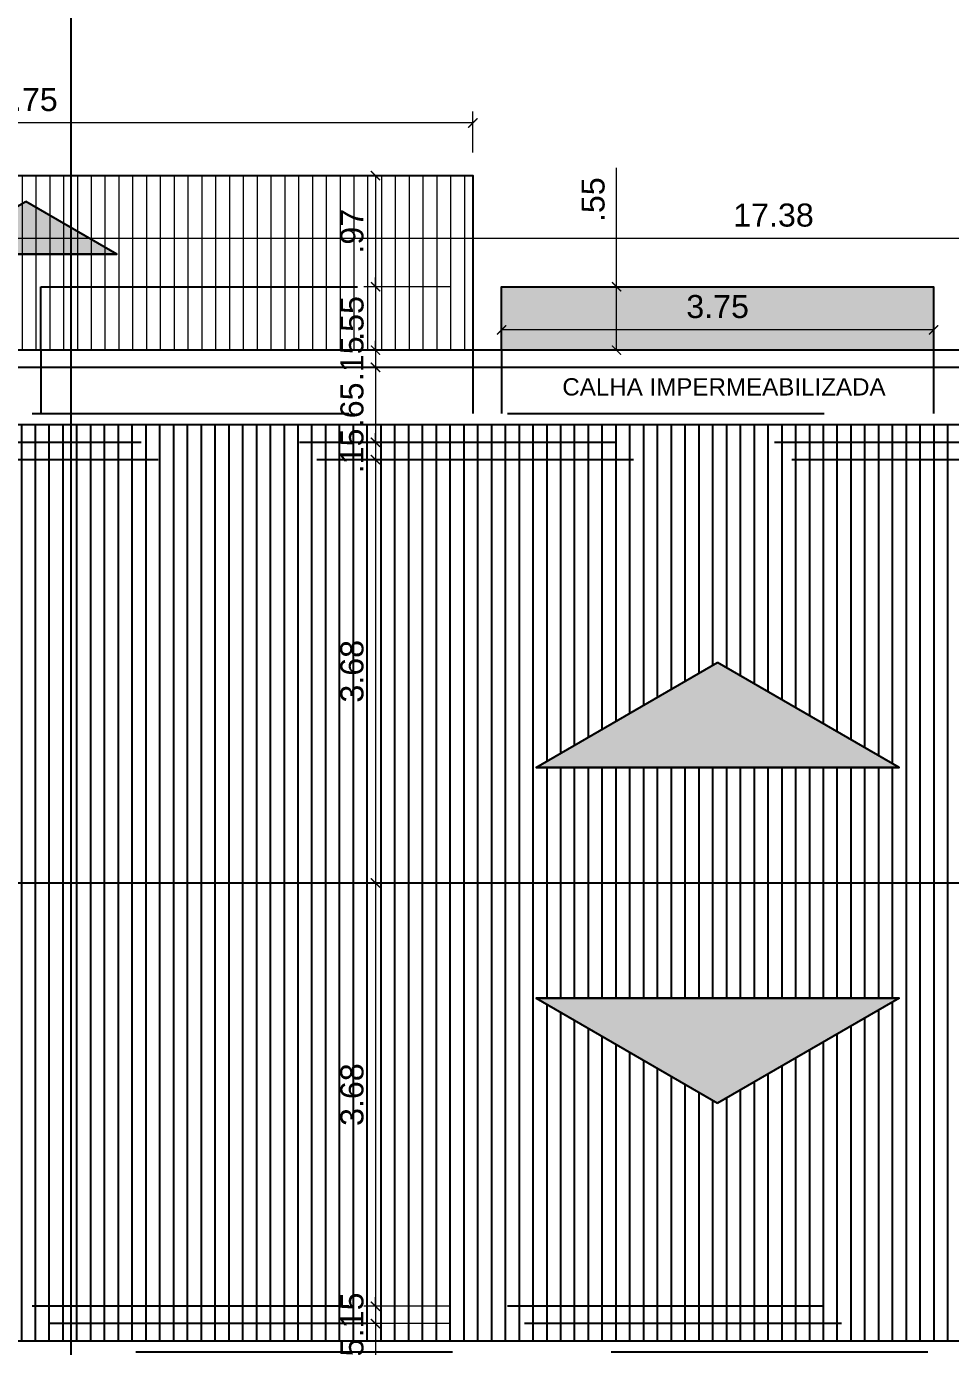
# Model space of a CAD drawing. Header units: metres. Extents: x 2304 to 3408, y 318 to 588.
# Drawn here: x 2495.46 to 2503.48, y 355.41 to 366.87 of the extents above; entities that cross this region are included whole.
import ezdxf

# ---------------------------------------------------------------- set-up
doc = ezdxf.new("R2010")
doc.units = ezdxf.units.M
doc.header["$LTSCALE"] = 5.5
doc.header["$MEASUREMENT"] = 0
doc.header["$PDMODE"] = 1
doc.linetypes.add('DASHDOT', pattern=[1, 0.5, -0.25, 0, -0.25])
doc.linetypes.add('DASHED', pattern=[0.75, 0.5, -0.25])
for name, color, linetype, lineweight in [('2prancha', 4, 'Continuous', 18), ('HACH', 251, 'Continuous', 5), ('PENA 04', 4, 'Continuous', 25), ('PENA 05', 5, 'Continuous', 25), ('texto', 3, 'Continuous', 25)]:
    doc.layers.add(name, color=color, linetype=linetype, lineweight=lineweight)
for name, color, linetype in [('COTA 1 100', 2, 'Continuous'), ('HACHURA', 251, 'Continuous'), ('PENA 0.15', 7, 'Continuous'), ('PENA 01', 1, 'Continuous'), ('PENA 02', 2, 'Continuous'), ('PENA 03', 3, 'Continuous'), ('projeção', 7, 'DASHED')]:
    doc.layers.add(name, color=color, linetype=linetype)
doc.styles.add('Luana', font='arial.ttf')
doc.dimstyles.new('arial100', dxfattribs={"dimtxt": 0.2, "dimasz": 0.08, "dimexe": 0.1, "dimexo": 0.2, "dimgap": 0.1, "dimtad": 1, "dimzin": 4, "dimdsep": 46, "dimtxsty": 'Luana', "dimblk": 'ARCHTICK', "dimcen": 0, "dimclrd": 7, "dimclre": 7, "dimclrt": 256, "dimadec": 0, "dimazin": 0, "dimtfac": 1, "dimtix": 1, "dimtmove": 0, "dimatfit": 3, "dimldrblk": 'CLOSEDBLANK', "dimfxl": 0, "dimlwd": 5, "dimlwe": 5, "dimarcsym": 0})

# ---------------------------------------------------------------- blocks, each defined once
blk = doc.blocks.new('A$C660E4F9B')
at = {"layer": 'PENA 0.15', "ltscale": 1.5}
h = blk.add_hatch(color=256, dxfattribs=at)
h.dxf.hatch_style = 1
h.paths.add_polyline_path([(0, 1.576), (-0.911, 0), (0, -1.576)])
for points in [[(0, -1.576), (0, 1.576), (-0.911, 0)], [(0, 1.576), (0, -1.576), (-0.911, 0)]]:
    blk.add_lwpolyline(points, dxfattribs=at)
blk = doc.blocks.new('_ArchTick')
at = {"color": 0, "linetype": 'ByBlock', "const_width": 0.15}
blk.add_lwpolyline([(-0.5, -0.5), (0.5, 0.5)], dxfattribs=at)
blk = doc.blocks.new('*D63')
at = {"layer": 'COTA 1 100', "color": 7, "lineweight": 5}
for p, q in [((2493.256, 363.31), (2493.256, 365.129)), ((2510.636, 365.029), (2493.256, 365.029)), ((2510.636, 363.31), (2510.636, 365.129))]:
    blk.add_line(p, q, dxfattribs=at)
at = {"layer": 'Defpoints', "color": 0}
for p in [(2493.256, 365.029), (2493.256, 363.11), (2510.636, 363.11)]:
    blk.add_point(p, dxfattribs=at)
at = {"layer": 'COTA 1 100', "color": 7, "lineweight": 5, "xscale": 0.08, "yscale": 0.08, "zscale": 0.08, "rotation": 180}
blk.add_blockref('_ArchTick', (2493.256, 365.029), dxfattribs=at)
at = {"layer": 'COTA 1 100', "color": 7, "lineweight": 5, "xscale": 0.08, "yscale": 0.08, "zscale": 0.08}
blk.add_blockref('_ArchTick', (2510.636, 365.029), dxfattribs=at)
at = {"layer": 'COTA 1 100', "insert": (2501.946, 365.231), "char_height": 0.2, "attachment_point": 5, "style": 'Luana'}
blk.add_mtext('17.38', dxfattribs=at)
blk = doc.blocks.new('_ClosedBlank')
at = {"layer": '2prancha', "color": 0, "lineweight": -2}
for p, q in [((-1, 0.17), (0, 0)), ((-1, 0.17), (-1, -0.17)), ((0, 0), (-1, -0.17))]:
    blk.add_line(p, q, dxfattribs=at)
blk = doc.blocks.new('*D68')
at = {"layer": 'COTA 1 100', "color": 7, "lineweight": 5}
for p, q in [((2491.586, 365.775), (2491.586, 366.132)), ((2499.336, 365.775), (2499.336, 366.132)), ((2499.336, 366.032), (2491.586, 366.032))]:
    blk.add_line(p, q, dxfattribs=at)
at = {"layer": 'Defpoints', "color": 0}
for p in [(2491.586, 366.032), (2491.586, 365.575), (2499.336, 365.575)]:
    blk.add_point(p, dxfattribs=at)
at = {"layer": 'COTA 1 100', "color": 7, "lineweight": 5, "xscale": 0.08, "yscale": 0.08, "zscale": 0.08, "rotation": 180}
blk.add_blockref('_ArchTick', (2491.586, 366.032), dxfattribs=at)
at = {"layer": 'COTA 1 100', "color": 7, "lineweight": 5, "xscale": 0.08, "yscale": 0.08, "zscale": 0.08}
blk.add_blockref('_ArchTick', (2499.336, 366.032), dxfattribs=at)
at = {"layer": 'COTA 1 100', "insert": (2495.461, 366.234), "char_height": 0.2, "attachment_point": 5, "style": 'Luana'}
blk.add_mtext('7.75', dxfattribs=at)
blk = doc.blocks.new('*D69')
at = {"layer": 'COTA 1 100', "color": 7, "lineweight": 5}
for p, q in [((2498.291, 365.575), (2498.391, 365.575)), ((2498.491, 365.575), (2498.491, 364.61)), ((2499.136, 364.61), (2498.391, 364.61))]:
    blk.add_line(p, q, dxfattribs=at)
at = {"layer": 'Defpoints', "color": 0}
for p in [(2498.491, 365.575), (2498.491, 364.61), (2499.336, 364.61)]:
    blk.add_point(p, dxfattribs=at)
at = {"layer": 'COTA 1 100', "color": 7, "lineweight": 5, "xscale": 0.08, "yscale": 0.08, "zscale": 0.08}
for p, rotation in [((2498.491, 365.575), 90), ((2498.491, 364.61), 270)]:
    blk.add_blockref('_ArchTick', p, dxfattribs=dict(at, rotation=rotation))
at = {"layer": 'COTA 1 100', "insert": (2498.288, 365.092), "char_height": 0.2, "attachment_point": 5, "rotation": 90, "style": 'Luana'}
blk.add_mtext('.97', dxfattribs=at)
blk = doc.blocks.new('*D70')
at = {"layer": 'COTA 1 100', "color": 7, "lineweight": 5}
for p, q in [((2498.491, 364.61), (2498.491, 364.69)), ((2499.136, 364.61), (2498.391, 364.61)), ((2498.491, 364.61), (2498.491, 364.06)), ((2499.136, 364.06), (2498.391, 364.06)), ((2498.491, 364.06), (2498.491, 363.98))]:
    blk.add_line(p, q, dxfattribs=at)
at = {"layer": 'Defpoints', "color": 0}
for p in [(2499.336, 364.61), (2498.491, 364.06), (2499.336, 364.06)]:
    blk.add_point(p, dxfattribs=at)
at = {"layer": 'COTA 1 100', "color": 7, "lineweight": 5, "xscale": 0.08, "yscale": 0.08, "zscale": 0.08}
for p, rotation in [((2498.491, 364.61), 270), ((2498.491, 364.06), 90)]:
    blk.add_blockref('_ArchTick', p, dxfattribs=dict(at, rotation=rotation))
at = {"layer": 'COTA 1 100', "insert": (2498.289, 364.335), "char_height": 0.2, "attachment_point": 5, "rotation": 90, "style": 'Luana'}
blk.add_mtext('.55', dxfattribs=at)
blk = doc.blocks.new('*D71')
at = {"layer": 'COTA 1 100', "color": 7, "lineweight": 5}
for p, q in [((2498.491, 364.06), (2498.491, 364.14)), ((2499.136, 364.06), (2498.391, 364.06)), ((2498.491, 364.06), (2498.491, 363.91)), ((2499.136, 363.91), (2498.391, 363.91)), ((2498.491, 363.91), (2498.491, 363.83))]:
    blk.add_line(p, q, dxfattribs=at)
at = {"layer": 'Defpoints', "color": 0}
for p in [(2499.336, 364.06), (2498.491, 363.91), (2499.336, 363.91)]:
    blk.add_point(p, dxfattribs=at)
at = {"layer": 'COTA 1 100', "color": 7, "lineweight": 5, "xscale": 0.08, "yscale": 0.08, "zscale": 0.08}
for p, rotation in [((2498.491, 364.06), 270), ((2498.491, 363.91), 90)]:
    blk.add_blockref('_ArchTick', p, dxfattribs=dict(at, rotation=rotation))
at = {"layer": 'COTA 1 100', "insert": (2498.288, 363.985), "char_height": 0.2, "attachment_point": 5, "rotation": 90, "style": 'Luana'}
blk.add_mtext('.15', dxfattribs=at)
blk = doc.blocks.new('*D72')
at = {"layer": 'COTA 1 100', "color": 7, "lineweight": 5}
for p, q in [((2499.136, 363.91), (2498.391, 363.91)), ((2498.491, 363.91), (2498.491, 363.26)), ((2499.136, 363.26), (2498.391, 363.26))]:
    blk.add_line(p, q, dxfattribs=at)
at = {"layer": 'Defpoints', "color": 0}
for p in [(2499.336, 363.91), (2498.491, 363.26), (2499.336, 363.26)]:
    blk.add_point(p, dxfattribs=at)
at = {"layer": 'COTA 1 100', "color": 7, "lineweight": 5, "xscale": 0.08, "yscale": 0.08, "zscale": 0.08}
for p, rotation in [((2498.491, 363.91), 90), ((2498.491, 363.26), 270)]:
    blk.add_blockref('_ArchTick', p, dxfattribs=dict(at, rotation=rotation))
at = {"layer": 'COTA 1 100', "insert": (2498.288, 363.585), "char_height": 0.2, "attachment_point": 5, "rotation": 90, "style": 'Luana'}
blk.add_mtext('.65', dxfattribs=at)
blk = doc.blocks.new('*D73')
at = {"layer": 'COTA 1 100', "color": 7, "lineweight": 5}
for p, q in [((2498.491, 363.26), (2498.491, 363.34)), ((2499.136, 363.26), (2498.391, 363.26)), ((2498.491, 363.26), (2498.491, 363.11)), ((2499.136, 363.11), (2498.391, 363.11)), ((2498.491, 363.11), (2498.491, 363.03))]:
    blk.add_line(p, q, dxfattribs=at)
at = {"layer": 'Defpoints', "color": 0}
for p in [(2499.336, 363.26), (2498.491, 363.11), (2499.336, 363.11)]:
    blk.add_point(p, dxfattribs=at)
at = {"layer": 'COTA 1 100', "color": 7, "lineweight": 5, "xscale": 0.08, "yscale": 0.08, "zscale": 0.08}
for p, rotation in [((2498.491, 363.26), 270), ((2498.491, 363.11), 90)]:
    blk.add_blockref('_ArchTick', p, dxfattribs=dict(at, rotation=rotation))
at = {"layer": 'COTA 1 100', "insert": (2498.288, 363.185), "char_height": 0.2, "attachment_point": 5, "rotation": 90, "style": 'Luana'}
blk.add_mtext('.15', dxfattribs=at)
blk = doc.blocks.new('*D74')
at = {"layer": 'COTA 1 100', "color": 7, "lineweight": 5}
for p, q in [((2499.136, 363.11), (2498.391, 363.11)), ((2498.491, 363.11), (2498.491, 359.435)), ((2499.136, 359.435), (2498.391, 359.435))]:
    blk.add_line(p, q, dxfattribs=at)
at = {"layer": 'Defpoints', "color": 0}
for p in [(2499.336, 363.11), (2498.491, 359.435), (2499.336, 359.435)]:
    blk.add_point(p, dxfattribs=at)
at = {"layer": 'COTA 1 100', "color": 7, "lineweight": 5, "xscale": 0.08, "yscale": 0.08, "zscale": 0.08}
for p, rotation in [((2498.491, 363.11), 90), ((2498.491, 359.435), 270)]:
    blk.add_blockref('_ArchTick', p, dxfattribs=dict(at, rotation=rotation))
at = {"layer": 'COTA 1 100', "insert": (2498.288, 361.272), "char_height": 0.2, "attachment_point": 5, "rotation": 90, "style": 'Luana'}
blk.add_mtext('3.68', dxfattribs=at)
blk = doc.blocks.new('*D75')
at = {"layer": 'COTA 1 100', "color": 7, "lineweight": 5}
for p, q in [((2499.136, 359.435), (2498.391, 359.435)), ((2498.491, 359.435), (2498.491, 355.76)), ((2499.136, 355.76), (2498.391, 355.76))]:
    blk.add_line(p, q, dxfattribs=at)
at = {"layer": 'Defpoints', "color": 0}
for p in [(2499.336, 359.435), (2498.491, 355.76), (2499.336, 355.76)]:
    blk.add_point(p, dxfattribs=at)
at = {"layer": 'COTA 1 100', "color": 7, "lineweight": 5, "xscale": 0.08, "yscale": 0.08, "zscale": 0.08}
for p, rotation in [((2498.491, 359.435), 90), ((2498.491, 355.76), 270)]:
    blk.add_blockref('_ArchTick', p, dxfattribs=dict(at, rotation=rotation))
at = {"layer": 'COTA 1 100', "insert": (2498.288, 357.597), "char_height": 0.2, "attachment_point": 5, "rotation": 90, "style": 'Luana'}
blk.add_mtext('3.68', dxfattribs=at)
blk = doc.blocks.new('*D76')
at = {"layer": 'COTA 1 100', "color": 7, "lineweight": 5}
for p, q in [((2499.136, 355.76), (2498.391, 355.76)), ((2498.491, 355.76), (2498.491, 355.84)), ((2498.491, 355.76), (2498.491, 355.61)), ((2499.136, 355.61), (2498.391, 355.61)), ((2498.491, 355.61), (2498.491, 355.53))]:
    blk.add_line(p, q, dxfattribs=at)
at = {"layer": 'Defpoints', "color": 0}
for p in [(2499.336, 355.76), (2498.491, 355.61), (2499.336, 355.61)]:
    blk.add_point(p, dxfattribs=at)
at = {"layer": 'COTA 1 100', "color": 7, "lineweight": 5, "xscale": 0.08, "yscale": 0.08, "zscale": 0.08}
for p, rotation in [((2498.491, 355.76), 270), ((2498.491, 355.61), 90)]:
    blk.add_blockref('_ArchTick', p, dxfattribs=dict(at, rotation=rotation))
at = {"layer": 'COTA 1 100', "insert": (2498.288, 355.685), "char_height": 0.2, "attachment_point": 5, "rotation": 90, "style": 'Luana'}
blk.add_mtext('.15', dxfattribs=at)
blk = doc.blocks.new('*D77')
at = {"layer": 'COTA 1 100', "color": 7, "lineweight": 5}
for p, q in [((2499.136, 355.61), (2498.391, 355.61)), ((2498.491, 355.61), (2498.491, 354.96)), ((2499.136, 354.96), (2498.391, 354.96))]:
    blk.add_line(p, q, dxfattribs=at)
at = {"layer": 'Defpoints', "color": 0}
for p in [(2499.336, 355.61), (2498.491, 354.96), (2499.336, 354.96)]:
    blk.add_point(p, dxfattribs=at)
at = {"layer": 'COTA 1 100', "color": 7, "lineweight": 5, "xscale": 0.08, "yscale": 0.08, "zscale": 0.08}
for p, rotation in [((2498.491, 355.61), 90), ((2498.491, 354.96), 270)]:
    blk.add_blockref('_ArchTick', p, dxfattribs=dict(at, rotation=rotation))
at = {"layer": 'COTA 1 100', "insert": (2498.288, 355.285), "char_height": 0.2, "attachment_point": 5, "rotation": 90, "style": 'Luana'}
blk.add_mtext('.65', dxfattribs=at)
blk = doc.blocks.new('*D81')
at = {"layer": 'COTA 1 100', "color": 7, "lineweight": 5}
for p, q in [((2500.583, 364.61), (2500.583, 365.642)), ((2501.261, 364.61), (2500.483, 364.61)), ((2500.583, 364.06), (2500.583, 364.61)), ((2501.261, 364.06), (2500.483, 364.06))]:
    blk.add_line(p, q, dxfattribs=at)
at = {"layer": 'Defpoints', "color": 0}
for p in [(2501.461, 364.61), (2500.583, 364.06), (2501.461, 364.06)]:
    blk.add_point(p, dxfattribs=at)
at = {"layer": 'COTA 1 100', "color": 7, "lineweight": 5, "xscale": 0.08, "yscale": 0.08, "zscale": 0.08}
for p, rotation in [((2500.583, 364.61), 90), ((2500.583, 364.06), 270)]:
    blk.add_blockref('_ArchTick', p, dxfattribs=dict(at, rotation=rotation))
at = {"layer": 'COTA 1 100', "insert": (2500.381, 365.366), "char_height": 0.2, "attachment_point": 5, "rotation": 90, "style": 'Luana'}
blk.add_mtext('.55', dxfattribs=at)
blk = doc.blocks.new('*D83')
at = {"layer": 'COTA 1 100', "color": 7, "lineweight": 5}
for p, q in [((2499.586, 364.41), (2499.586, 364.135)), ((2503.336, 364.41), (2503.336, 364.135)), ((2503.336, 364.235), (2499.586, 364.235))]:
    blk.add_line(p, q, dxfattribs=at)
at = {"layer": 'Defpoints', "color": 0}
for p in [(2499.586, 364.61), (2503.336, 364.61), (2499.586, 364.235)]:
    blk.add_point(p, dxfattribs=at)
at = {"layer": 'COTA 1 100', "color": 7, "lineweight": 5, "xscale": 0.08, "yscale": 0.08, "zscale": 0.08, "rotation": 180}
blk.add_blockref('_ArchTick', (2499.586, 364.235), dxfattribs=at)
at = {"layer": 'COTA 1 100', "color": 7, "lineweight": 5, "xscale": 0.08, "yscale": 0.08, "zscale": 0.08}
blk.add_blockref('_ArchTick', (2503.336, 364.235), dxfattribs=at)
at = {"layer": 'COTA 1 100', "insert": (2501.461, 364.437), "char_height": 0.2, "attachment_point": 5, "style": 'Luana'}
blk.add_mtext('3.75', dxfattribs=at)

msp = doc.modelspace()

# ---------------------------------------------------------------- hatches: boundary and pattern name
at = {"layer": 'HACH', "ltscale": 1.5}
h = msp.add_hatch(dxfattribs=at)
h.set_pattern_fill('_USER,_O', color=256, scale=0.12, angle=90, pattern_type=0)
h.set_pattern_definition([(90, (2491.58611, 364.05962), (-0.12, 7e-18), [])])
h.paths.add_polyline_path([(2499.336, 365.575), (2491.586, 365.575), (2491.586, 364.61), (2495.336, 364.61), (2495.336, 364.06), (2495.586, 364.06), (2495.586, 364.61), (2499.336, 364.61)])
h.paths.add_polyline_path([(2495.336, 364.61), (2491.586, 364.61), (2491.586, 364.06), (2495.336, 364.06)], flags=17)
h.paths.add_polyline_path([(2499.336, 364.61), (2495.586, 364.61), (2495.586, 364.06), (2499.336, 364.06)], flags=17)
at = {"layer": 'HACHURA'}
h = msp.add_hatch(dxfattribs=at)
h.set_pattern_fill('AR-CONC', color=256, scale=0.1, style=0)
h.set_pattern_definition([(50, (4982.5056, 712.2715), (0.71726018, -0.06275213), [0.075, -0.825]), (355, (4982.5056, 712.2715), (-0.13875133, 0.75219213), [0.06, -0.66]), (100.4514, (4982.5654, 712.26625), (0.57850938, 0.68943954), [0.0637402, -0.70114211]), (46.1842, (4982.5056, 712.4715), (1.06724105, -0.165519), [0.1125, -1.2375]), (96.6356, (4982.5945, 712.4577), (0.9346627, 0.97411787), [0.0956103, -1.051713]), (351.1842, (4982.5056, 712.4715), (0.93466195, 0.9741186), [0.09, -0.99]), (21, (4982.6056, 712.4215), (0.59690705, -0.40261889), [0.075, -0.825]), (326, (4982.6056, 712.4215), (0.24331533, 0.72515005), [0.06, -0.66]), (71.4514, (4982.65534, 712.3879), (0.84022263, 0.3225305), [0.0637402, -0.70114211]), (37.5, (4982.5056, 712.27148), (0.012159855, 0.332893854), [0, -0.652, 0, -0.67, 0, -0.6625]), (7.5, (4982.5056, 712.27148), (0.263069537, 0.39441171), [0, -0.382, 0, -0.637, 0, -0.2525]), (327.5, (4982.2826, 712.27148), (0.533822436, -0.022554872), [0, -0.25, 0, -0.78, 0, -1.035]), (317.5, (4982.1826, 712.2715), (0.58318617, 0.10010498), [0, -0.325, 0, -0.518, 0, -0.735])])
h.paths.add_polyline_path([(2491.336, 359.36), (2490.786, 359.36), (2490.786, 355.61), (2491.336, 355.61)])
h.paths.add_polyline_path([(2491.336, 362.058), (2490.786, 362.058), (2490.786, 359.61), (2491.336, 359.61)])
h.paths.add_polyline_path([(2491.336, 363.36), (2490.786, 363.36), (2490.786, 362.058), (2491.336, 362.058)])
h.paths.add_polyline_path([(2503.336, 364.61), (2499.586, 364.61), (2499.586, 364.06), (2503.336, 364.06)])
h.paths.add_polyline_path([(2507.336, 364.61), (2503.586, 364.61), (2503.586, 364.06), (2507.336, 364.06)])
h.paths.add_polyline_path([(2511.336, 364.61), (2507.586, 364.61), (2507.586, 364.06), (2511.336, 364.06)])
h.paths.add_polyline_path([(2511.336, 354.81), (2507.586, 354.81), (2507.586, 354.26), (2511.336, 354.26)])
h.paths.add_polyline_path([(2507.336, 354.81), (2503.586, 354.81), (2503.586, 354.26), (2507.336, 354.26)])
h.paths.add_polyline_path([(2503.336, 354.81), (2499.586, 354.81), (2499.586, 354.26), (2503.336, 354.26)])
h.paths.add_polyline_path([(2499.336, 354.81), (2495.586, 354.81), (2495.586, 354.26), (2499.336, 354.26)])
h.paths.add_polyline_path([(2495.336, 354.81), (2491.586, 354.81), (2491.586, 354.26), (2495.336, 354.26)])
at = {"layer": 'PENA 01', "ltscale": 1.5}
h = msp.add_hatch(dxfattribs=at)
h.set_pattern_fill('_USER,_O', color=256, scale=0.12, angle=90, pattern_type=0)
h.set_pattern_definition([(90, (0.5, -23.45), (-0.12, 7e-18), [])])
h.paths.add_polyline_path([(2499.885, 360.437), (2501.461, 361.347), (2503.037, 360.437)], flags=16)
h.paths.add_polyline_path([(2491.986, 359.435), (2491.986, 355.46), (2510.936, 355.46), (2510.936, 359.435)])
h.paths.add_polyline_path([(2499.885, 358.433), (2503.037, 358.433), (2501.461, 357.522)], flags=16)
h.paths.add_polyline_path([(2493.556, 363.41), (2493.556, 361.282), (2491.986, 361.282), (2491.986, 359.435), (2510.936, 359.435), (2510.936, 363.41)])

# ---------------------------------------------------------------- linework, layer by layer
at = {"layer": 'PENA 02'}
msp.add_lwpolyline([(2499.586, 364.06), (2499.586, 364.61), (2503.336, 364.61), (2503.336, 364.06)], dxfattribs=at)
msp.add_lwpolyline([(2493.556, 363.41), (2493.556, 361.282), (2491.986, 361.282), (2491.986, 355.46), (2510.936, 355.46), (2510.936, 363.41), (2493.556, 363.41)], close=True, dxfattribs=at)
at = {"layer": 'PENA 03'}
msp.add_lwpolyline([(2491.586, 364.06), (2491.586, 365.575), (2499.336, 365.575), (2499.336, 364.06)], dxfattribs=at)
at = {"layer": 'PENA 04'}
for points in [[(2491.336, 354.81), (2511.586, 354.81), (2511.586, 364.06), (2491.336, 364.06)], [(2491.486, 354.96), (2511.436, 354.96), (2511.436, 363.91), (2491.486, 363.91)]]:
    msp.add_lwpolyline(points, close=True, dxfattribs=at)
at = {"layer": 'PENA 05'}
msp.add_line((2491.986, 359.435), (2510.936, 359.435), dxfattribs=at)
at = {"layer": 'PENA 05', "linetype": 'DASHDOT', "ltscale": 10}
msp.add_lwpolyline([(2495.85, 354.935), (2495.85, 367.265), (2505.661, 367.265), (2505.661, 388.711)], dxfattribs=at)
at = {"layer": 'projeção'}
for p, q in [((2495.586, 364.06), (2495.586, 363.51)), ((2499.336, 364.06), (2499.336, 363.51)), ((2499.586, 364.06), (2499.586, 363.51)), ((2503.336, 364.06), (2503.336, 363.51))]:
    msp.add_line(p, q, dxfattribs=at)
msp.add_lwpolyline([(2495.586, 364.06), (2495.586, 364.61), (2499.336, 364.61), (2499.336, 364.06)], dxfattribs=at)
for points in [[(2491.386, 363.51), (2511.536, 363.51), (2511.536, 355.36), (2491.386, 355.36)], [(2492.136, 361.13), (2493.706, 361.13), (2493.706, 363.26), (2510.786, 363.26), (2510.786, 355.61), (2492.136, 355.61), (2492.136, 361.13)], [(2492.286, 360.98), (2493.856, 360.98), (2493.856, 363.11), (2510.636, 363.11), (2510.636, 355.76), (2492.286, 355.76), (2492.286, 360.98)]]:
    msp.add_lwpolyline(points, close=True, dxfattribs=at)

# ---------------------------------------------------------------- block references
at = {"layer": 'PENA 0.15', "xscale": 0.5, "yscale": 0.5, "zscale": 0.5, "rotation": 270}
msp.add_blockref('A$C660E4F9B', (2495.457, 364.894), dxfattribs=at)
at = {"layer": 'PENA 0.15', "rotation": 270}
msp.add_blockref('A$C660E4F9B', (2501.461, 360.437), dxfattribs=at)
at = {"layer": 'PENA 0.15', "xscale": -1, "rotation": 270}
msp.add_blockref('A$C660E4F9B', (2501.461, 358.433), dxfattribs=at)

# ---------------------------------------------------------------- texts
at = {"layer": 'texto', "color": 7, "ltscale": 0.05, "insert": (2501.516, 363.74), "char_height": 0.15, "width": 10.51663, "attachment_point": 5, "style": 'Luana'}
msp.add_mtext('CALHA IMPERMEABILIZADA', dxfattribs=at)

# ---------------------------------------------------------------- dimensions: what is measured, and where the dimension line sits
at = {"layer": 'COTA 1 100'}
for base, p1, p2, picture, middle in [((2491.586, 366.032), (2499.336, 365.575), (2491.586, 365.575), '*D68', (2495.461, 366.234)), ((2499.586, 364.235), (2503.336, 364.61), (2499.586, 364.61), '*D83', (2501.461, 364.437))]:
    dim = msp.add_linear_dim(base=base, p1=p1, p2=p2, dimstyle='arial100', dxfattribs=at)
    dim.commit()
    dim.dimension.update_dxf_attribs({"geometry": picture, "text_midpoint": middle})
dim = msp.add_linear_dim(base=(2498.4906, 364.6096), p1=(2498.4906, 365.5754), p2=(2499.3361, 364.6096), angle=90, dimstyle='arial100', dxfattribs=at)
dim.commit()
dim.dimension.update_dxf_attribs({"geometry": '*D69', "text_midpoint": (2498.2885, 365.0925)})
dim = msp.add_linear_dim(base=(2500.583, 364.06), p1=(2501.461, 364.61), p2=(2501.461, 364.06), angle=90, dimstyle='arial100', dxfattribs=at)
dim.commit()
dim.dimension.update_dxf_attribs({"geometry": '*D81', "text_midpoint": (2500.583, 365.366), "dimtype": 160})
dim = msp.add_linear_dim(base=(2493.256, 365.029), p1=(2510.636, 363.11), p2=(2493.256, 363.11), dimstyle='arial100', override={"dimtmove": 1}, dxfattribs=at)
dim.commit()
dim.dimension.update_dxf_attribs({"geometry": '*D63', "text_midpoint": (2501.946, 365.231)})
for base, p1, p2, picture, middle in [((2498.491, 364.06), (2499.336, 364.61), (2499.336, 364.06), '*D70', (2498.289, 364.335)), ((2498.491, 363.91), (2499.336, 364.06), (2499.336, 363.91), '*D71', (2498.288, 363.985)), ((2498.491, 363.26), (2499.336, 363.91), (2499.336, 363.26), '*D72', (2498.288, 363.585)), ((2498.491, 363.11), (2499.336, 363.26), (2499.336, 363.11), '*D73', (2498.288, 363.185)), ((2498.490576822, 359.434621679), (2499.336110333, 363.109621679), (2499.336110333, 359.434621679), '*D74', (2498.288394011, 361.272121679)), ((2498.490576822, 355.759621679), (2499.336110333, 359.434621679), (2499.336110333, 355.759621679), '*D75', (2498.288394011, 357.597121679)), ((2498.491, 355.61), (2499.336, 355.76), (2499.336, 355.61), '*D76', (2498.288, 355.685)), ((2498.491, 354.96), (2499.336, 355.61), (2499.336, 354.96), '*D77', (2498.288, 355.285))]:
    dim = msp.add_linear_dim(base=base, p1=p1, p2=p2, angle=90, dimstyle='arial100', override={"dimtmove": 1}, dxfattribs=at)
    dim.commit()
    dim.dimension.update_dxf_attribs({"geometry": picture, "text_midpoint": middle})

doc.saveas('drawing.dxf')
